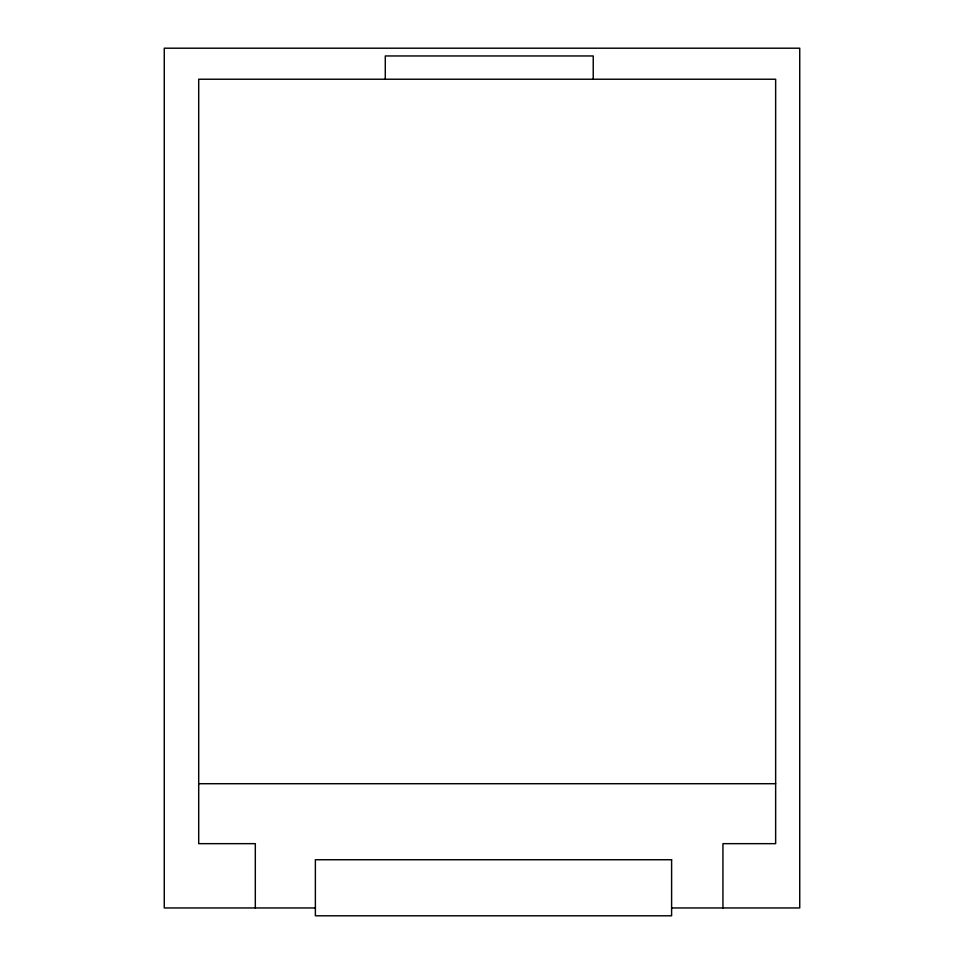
<?xml version="1.0" encoding="UTF-8"?>
<svg xmlns="http://www.w3.org/2000/svg" width="964" height="964" viewBox="0 0 964 964"><rect width="100%" height="100%" fill="white"/><g stroke="black" fill="none" stroke-linecap="round" stroke-linejoin="round"><path stroke-width="1.45" d="M198.705 783.708L775.646 783.708M315.457 907.955L164.266 907.955L164.266 48.2L799.734 48.2L799.734 907.955L671.607 907.955M722.94 907.955L722.94 843.657L775.646 843.657L775.646 79.229L198.705 79.229L198.705 843.657L255.315 843.657L255.315 907.955M593.234 79.229L593.234 55.96L385.287 55.96L385.287 79.229M671.607 859.731L315.373 859.731L315.373 915.8L671.607 915.8L671.607 859.731"/></g></svg>
